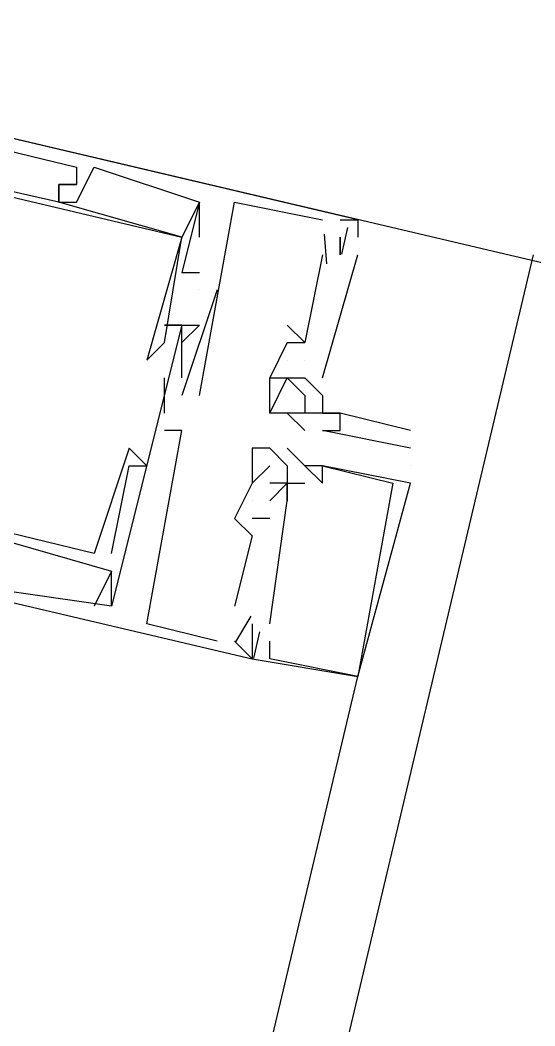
# Model space of a CAD drawing. Header units: feet. Extents: x -84 to 198, y -22 to 181.
# Drawn here: x 68.611 to 69.001, y 17.939 to 18.703 of the extents above; entities that cross this region are included whole.
import ezdxf

# ---------------------------------------------------------------- set-up
doc = ezdxf.new("R2010")
doc.units = ezdxf.units.FT
doc.layers.add('A-LINEA', color=7, linetype='CONTINUOUS')
doc.layers.add('A-MURO-CONCRETO', color=8, linetype='CONTINUOUS')

msp = doc.modelspace()

# ---------------------------------------------------------------- linework, layer by layer
at = {"layer": 'A-LINEA'}
for p, q in [((68.6533, 18.5911), (68.6533, 18.5911)), ((68.6533, 18.5911), (68.6533, 18.5911)), ((68.6533, 18.5911), (68.6533, 18.5911)), ((68.6667, 18.5911), (68.6667, 18.5911)), ((68.6667, 18.5911), (68.6667, 18.5911)), ((68.6667, 18.5911), (68.6667, 18.5911)), ((68.64, 18.5778), (68.64, 18.5778)), ((68.64, 18.5778), (68.64, 18.5778)), ((68.64, 18.5778), (68.64, 18.5778)), ((68.64, 18.5778), (68.64, 18.5778)), ((68.64, 18.5778), (68.64, 18.5778)), ((68.64, 18.5778), (68.64, 18.5778)), ((68.64, 18.5778), (68.64, 18.5778)), ((68.64, 18.5778), (68.64, 18.5778)), ((68.64, 18.5778), (68.64, 18.5778)), ((68.6533, 18.5778), (68.6533, 18.5778)), ((68.6533, 18.5778), (68.6533, 18.5778)), ((68.6533, 18.5778), (68.6533, 18.5778)), ((68.6533, 18.5778), (68.6533, 18.5778)), ((68.6533, 18.5778), (68.6533, 18.5778)), ((68.6533, 18.5778), (68.6533, 18.5778)), ((68.64, 18.5644), (68.64, 18.5644)), ((68.64, 18.5644), (68.64, 18.5644)), ((68.64, 18.5644), (68.64, 18.5644)), ((68.64, 18.5644), (68.64, 18.5644)), ((68.64, 18.5644), (68.64, 18.5644)), ((68.64, 18.5644), (68.64, 18.5644)), ((68.64, 18.5644), (68.64, 18.5644)), ((68.64, 18.5644), (68.64, 18.5644)), ((68.64, 18.5644), (68.64, 18.5644)), ((68.6533, 18.5644), (68.6533, 18.5644)), ((68.6533, 18.5644), (68.6533, 18.5644)), ((68.6533, 18.5644), (68.6533, 18.5644)), ((68.7467, 18.5644), (68.7467, 18.5644)), ((68.7467, 18.5644), (68.7467, 18.5644)), ((68.7467, 18.5378), (68.7467, 18.5644)), ((68.7467, 18.5644), (68.7467, 18.5644)), ((68.7467, 18.5644), (68.7467, 18.5644)), ((68.7467, 18.5644), (68.7467, 18.5644)), ((68.7467, 18.5378), (68.7467, 18.5644)), ((68.7467, 18.5644), (68.7467, 18.5644)), ((68.7467, 18.5644), (68.7467, 18.5644)), ((68.7467, 18.5644), (68.7467, 18.5644)), ((68.7467, 18.5378), (68.7467, 18.5644)), ((68.7467, 18.5644), (68.7467, 18.5644)), ((68.7733, 18.5644), (68.7733, 18.5644)), ((68.7733, 18.5644), (68.7733, 18.5644)), ((68.7733, 18.5644), (68.7733, 18.5644)), ((68.84, 18.5511), (68.84, 18.5511)), ((68.84, 18.5511), (68.84, 18.5511)), ((68.84, 18.5511), (68.84, 18.5511)), ((68.8533, 18.5511), (68.8533, 18.5511)), ((68.8533, 18.5511), (68.8533, 18.5511)), ((68.8533, 18.5511), (68.8533, 18.5511)), ((68.859, 18.5451), (68.8543, 18.5251)), ((68.859, 18.5451), (68.8543, 18.5251)), ((68.859, 18.5451), (68.8543, 18.5251)), ((68.8667, 18.5511), (68.8667, 18.5511)), ((68.8667, 18.5511), (68.8667, 18.5511)), ((68.8667, 18.5511), (68.8667, 18.5511)), ((68.8667, 18.5511), (68.8667, 18.5511)), ((68.8667, 18.5511), (68.8667, 18.5511)), ((68.8667, 18.5511), (68.8667, 18.5511)), ((68.7333, 18.5378), (68.7333, 18.5378)), ((68.7333, 18.5378), (68.7333, 18.5378)), ((68.7333, 18.5378), (68.7333, 18.5378)), ((68.7333, 18.5378), (68.7333, 18.5378)), ((68.7333, 18.5378), (68.7333, 18.5378)), ((68.7333, 18.5378), (68.7333, 18.5378)), ((68.7333, 18.5378), (68.7333, 18.5378)), ((68.7333, 18.5378), (68.7333, 18.5378)), ((68.7333, 18.5378), (68.7333, 18.5378)), ((68.7467, 18.5378), (68.7467, 18.5378)), ((68.7467, 18.5378), (68.7467, 18.5378)), ((68.7467, 18.5378), (68.7467, 18.5378)), ((68.8413, 18.5402), (68.8429, 18.5176)), ((68.8413, 18.5402), (68.8429, 18.5176)), ((68.8413, 18.5402), (68.8429, 18.5176)), ((68.8533, 18.5378), (68.8533, 18.5378)), ((68.8533, 18.5378), (68.8533, 18.5378)), ((68.8533, 18.5378), (68.8533, 18.5378)), ((68.8533, 18.5378), (68.8533, 18.5378)), ((68.8533, 18.5378), (68.8533, 18.5378)), ((68.8533, 18.5378), (68.8533, 18.5378)), ((68.8667, 18.5378), (68.8667, 18.5378)), ((68.8667, 18.5378), (68.8667, 18.5378)), ((68.8667, 18.5378), (68.8667, 18.5378)), ((68.8667, 18.5378), (68.8667, 18.5378)), ((68.8667, 18.5378), (68.8667, 18.5378)), ((68.8667, 18.5378), (68.8667, 18.5378)), ((68.8667, 18.5378), (68.8667, 18.5378)), ((68.8667, 18.5378), (68.8667, 18.5378)), ((68.8667, 18.5378), (68.8667, 18.5378)), ((66.9467, 9.8444), (69, 18.5244)), ((68.84, 18.5244), (68.8267, 18.4578)), ((68.84, 18.5244), (68.8267, 18.4578)), ((68.84, 18.5244), (68.8267, 18.4578)), ((68.84, 18.4311), (68.8667, 18.5244)), ((68.84, 18.5244), (68.84, 18.5244)), ((68.84, 18.4311), (68.8667, 18.5244)), ((68.84, 18.5244), (68.84, 18.5244)), ((68.84, 18.4311), (68.8667, 18.5244)), ((68.84, 18.5244), (68.84, 18.5244)), ((68.8533, 18.5244), (68.8533, 18.5244)), ((68.8533, 18.5244), (68.8533, 18.5244)), ((68.8533, 18.5244), (68.8533, 18.5244)), ((68.8667, 18.5244), (68.8667, 18.5244)), ((68.8667, 18.5244), (68.8667, 18.5244)), ((68.8667, 18.5244), (68.8667, 18.5244)), ((68.7333, 18.5111), (68.7333, 18.5111)), ((68.7333, 18.5111), (68.7333, 18.5111)), ((68.7333, 18.5111), (68.7333, 18.5111)), ((68.7467, 18.5111), (68.7467, 18.5111)), ((68.7467, 18.5111), (68.7467, 18.5111)), ((68.7467, 18.5111), (68.7467, 18.5111)), ((68.76, 18.4978), (68.7333, 18.4178)), ((68.76, 18.4978), (68.7333, 18.4178)), ((68.76, 18.4978), (68.7333, 18.4178)), ((68.7467, 18.4978), (68.7467, 18.4978)), ((68.7467, 18.4978), (68.7467, 18.4978)), ((68.7467, 18.4978), (68.7467, 18.4978)), ((68.76, 18.4978), (68.76, 18.4978)), ((68.76, 18.4978), (68.76, 18.4978)), ((68.76, 18.4978), (68.76, 18.4978)), ((68.72, 18.4711), (68.72, 18.4711)), ((68.72, 18.4711), (68.72, 18.4711)), ((68.72, 18.4711), (68.72, 18.4711)), ((68.7333, 18.4711), (68.7333, 18.4711)), ((68.7333, 18.4711), (68.7333, 18.4711)), ((68.7333, 18.4711), (68.7333, 18.4711)), ((68.7333, 18.4711), (68.7333, 18.4711)), ((68.7333, 18.4711), (68.7333, 18.4711)), ((68.7333, 18.4711), (68.7333, 18.4711)), ((68.7333, 18.4711), (68.7333, 18.4711)), ((68.7333, 18.4711), (68.7333, 18.4711)), ((68.7333, 18.4711), (68.7333, 18.4711)), ((68.7333, 18.4711), (68.7333, 18.4711)), ((68.7333, 18.4711), (68.7333, 18.4711)), ((68.7333, 18.4711), (68.7333, 18.4711)), ((68.7467, 18.4711), (68.7467, 18.4711)), ((68.7467, 18.4711), (68.7467, 18.4711)), ((68.7467, 18.4711), (68.7467, 18.4711)), ((68.7467, 18.4711), (68.7467, 18.4711)), ((68.7467, 18.4711), (68.7467, 18.4711)), ((68.7467, 18.4711), (68.7467, 18.4711)), ((68.7467, 18.4711), (68.7467, 18.4711)), ((68.7467, 18.4711), (68.7467, 18.4711)), ((68.7467, 18.4711), (68.7467, 18.4711)), ((68.8267, 18.4578), (68.8133, 18.4711)), ((68.8133, 18.4711), (68.8133, 18.4711)), ((68.8267, 18.4578), (68.8133, 18.4711)), ((68.8133, 18.4711), (68.8133, 18.4711)), ((68.8267, 18.4578), (68.8133, 18.4711)), ((68.8133, 18.4711), (68.8133, 18.4711)), ((68.8267, 18.4711), (68.8267, 18.4711)), ((68.8267, 18.4711), (68.8267, 18.4711)), ((68.8267, 18.4711), (68.8267, 18.4711)), ((68.72, 18.4578), (68.72, 18.4578)), ((68.72, 18.4578), (68.72, 18.4578)), ((68.72, 18.4578), (68.72, 18.4578)), ((68.7333, 18.4578), (68.7333, 18.4578)), ((68.7333, 18.4578), (68.7333, 18.4578)), ((68.7333, 18.4578), (68.7333, 18.4578)), ((68.8133, 18.4578), (68.8267, 18.4578)), ((68.8133, 18.4578), (68.8133, 18.4578)), ((68.8133, 18.4578), (68.8133, 18.4578)), ((68.8133, 18.4578), (68.8267, 18.4578)), ((68.8133, 18.4578), (68.8133, 18.4578)), ((68.8133, 18.4578), (68.8133, 18.4578)), ((68.8133, 18.4578), (68.8267, 18.4578)), ((68.8133, 18.4578), (68.8133, 18.4578)), ((68.8133, 18.4578), (68.8133, 18.4578)), ((68.8267, 18.4578), (68.8267, 18.4578)), ((68.8267, 18.4578), (68.8267, 18.4578)), ((68.8267, 18.4578), (68.8267, 18.4578)), ((68.8267, 18.4578), (68.8267, 18.4578)), ((68.8267, 18.4578), (68.8267, 18.4578)), ((68.8267, 18.4578), (68.8267, 18.4578)), ((68.7067, 18.4444), (68.7067, 18.4444)), ((68.7067, 18.4444), (68.7067, 18.4444)), ((68.7067, 18.4444), (68.7067, 18.4444)), ((68.7333, 18.4444), (68.7333, 18.4444)), ((68.7333, 18.4444), (68.7333, 18.4444)), ((68.7333, 18.4444), (68.7333, 18.4444)), ((68.8133, 18.4444), (68.8133, 18.4444)), ((68.8133, 18.4444), (68.8133, 18.4444)), ((68.8133, 18.4444), (68.8133, 18.4444)), ((68.8133, 18.4444), (68.8133, 18.4444)), ((68.8133, 18.4444), (68.8133, 18.4444)), ((68.8133, 18.4444), (68.8133, 18.4444)), ((68.8267, 18.4444), (68.8267, 18.4444)), ((68.8267, 18.4444), (68.8267, 18.4444)), ((68.8267, 18.4444), (68.8267, 18.4444)), ((68.8267, 18.4444), (68.8267, 18.4444)), ((68.8267, 18.4444), (68.8267, 18.4444)), ((68.8267, 18.4444), (68.8267, 18.4444)), ((68.72, 18.4044), (68.72, 18.4311)), ((68.72, 18.4311), (68.72, 18.4311)), ((68.72, 18.4044), (68.72, 18.4311)), ((68.72, 18.4311), (68.72, 18.4311)), ((68.72, 18.4044), (68.72, 18.4311)), ((68.72, 18.4311), (68.72, 18.4311)), ((68.7333, 18.4311), (68.7333, 18.4311)), ((68.7333, 18.4311), (68.7333, 18.4311)), ((68.7333, 18.4311), (68.7333, 18.4311)), ((68.8, 18.4044), (68.8133, 18.4311)), ((68.8, 18.4311), (68.8, 18.4311)), ((68.8, 18.4311), (68.8, 18.4311)), ((68.8, 18.4311), (68.8, 18.4311)), ((68.8, 18.4311), (68.8, 18.4311)), ((68.8133, 18.4311), (68.8133, 18.4311)), ((68.8133, 18.4311), (68.8133, 18.4311)), ((68.8133, 18.4311), (68.8133, 18.4311)), ((68.8133, 18.4311), (68.8133, 18.4311)), ((68.8133, 18.4311), (68.8133, 18.4311)), ((68.8133, 18.4311), (68.8133, 18.4311)), ((68.8267, 18.4311), (68.8267, 18.4311)), ((68.8267, 18.4311), (68.84, 18.4178)), ((68.8267, 18.4311), (68.8267, 18.4311)), ((68.8267, 18.4311), (68.84, 18.4178)), ((68.8267, 18.4311), (68.8267, 18.4311)), ((68.8267, 18.4311), (68.84, 18.4178)), ((68.8267, 18.4311), (68.8267, 18.4311)), ((68.84, 18.4311), (68.84, 18.4311)), ((68.84, 18.4311), (68.84, 18.4311)), ((68.84, 18.4311), (68.84, 18.4311)), ((68.7333, 18.4178), (68.7333, 18.4178)), ((68.7333, 18.4178), (68.7333, 18.4178)), ((68.7333, 18.4178), (68.7333, 18.4178)), ((68.7467, 18.4178), (68.7467, 18.4178)), ((68.7467, 18.4178), (68.7467, 18.4178)), ((68.7467, 18.4178), (68.7467, 18.4178)), ((68.8267, 18.4178), (68.8267, 18.4178)), ((68.84, 18.4178), (68.84, 18.4178)), ((68.84, 18.4178), (68.84, 18.4178)), ((68.84, 18.4178), (68.84, 18.4178)), ((68.84, 18.4178), (68.84, 18.4178)), ((68.72, 18.4044), (68.72, 18.4044)), ((68.72, 18.4044), (68.72, 18.4044)), ((68.72, 18.4044), (68.72, 18.4044)), ((68.8, 18.4044), (68.8, 18.4044)), ((68.8, 18.4044), (68.8, 18.4044)), ((68.8133, 18.4044), (68.8133, 18.4044)), ((68.8133, 18.4044), (68.8133, 18.4044)), ((68.8267, 18.4044), (68.8267, 18.4044)), ((68.8267, 18.4044), (68.8267, 18.4044)), ((68.84, 18.4044), (68.84, 18.4044)), ((68.84, 18.4044), (68.84, 18.4044)), ((68.84, 18.4044), (68.84, 18.4044)), ((68.8533, 18.4044), (68.8533, 18.4044)), ((68.8533, 18.4044), (68.8533, 18.4044)), ((68.8533, 18.4044), (68.8533, 18.4044)), ((68.72, 18.3911), (68.72, 18.3911)), ((68.72, 18.3911), (68.72, 18.3911)), ((68.72, 18.3911), (68.72, 18.3911)), ((68.7333, 18.3911), (68.7333, 18.3911)), ((68.7333, 18.3911), (68.7333, 18.3911)), ((68.7333, 18.3911), (68.7333, 18.3911)), ((68.8267, 18.3911), (68.8267, 18.3911)), ((68.84, 18.3911), (68.84, 18.3911)), ((68.8533, 18.3911), (68.8533, 18.3911)), ((68.9067, 18.3911), (68.9067, 18.3911)), ((68.6933, 18.3778), (68.6933, 18.3778)), ((68.6933, 18.3778), (68.6933, 18.3778)), ((68.6933, 18.3778), (68.6933, 18.3778)), ((68.7867, 18.3778), (68.7867, 18.3778)), ((68.7867, 18.3778), (68.7867, 18.3778)), ((68.7867, 18.3778), (68.7867, 18.3778)), ((68.8, 18.3778), (68.8, 18.3778)), ((68.8, 18.3778), (68.8, 18.3778)), ((68.8, 18.3778), (68.8, 18.3778)), ((68.8, 18.3778), (68.8, 18.3778)), ((68.8, 18.3778), (68.8, 18.3778)), ((68.8, 18.3778), (68.8, 18.3778)), ((68.8133, 18.3778), (68.8133, 18.3778)), ((68.8133, 18.3778), (68.8133, 18.3778)), ((68.8133, 18.3778), (68.8133, 18.3778)), ((68.9067, 18.3778), (68.9067, 18.3778)), ((68.6933, 18.3644), (68.6933, 18.3644)), ((68.6933, 18.3644), (68.6933, 18.3644)), ((68.6933, 18.3644), (68.6933, 18.3644)), ((68.7067, 18.3644), (68.7067, 18.3644)), ((68.7067, 18.3644), (68.7067, 18.3644)), ((68.7067, 18.3644), (68.7067, 18.3644)), ((68.7867, 18.3511), (68.8, 18.3644)), ((68.7867, 18.3511), (68.8, 18.3644)), ((68.7867, 18.3511), (68.8, 18.3644)), ((68.8, 18.3644), (68.8, 18.3644)), ((68.8, 18.3644), (68.8, 18.3644)), ((68.8, 18.3644), (68.8, 18.3644)), ((68.8133, 18.3644), (68.8133, 18.3644)), ((68.8133, 18.3644), (68.8133, 18.3644)), ((68.8133, 18.3644), (68.8133, 18.3644)), ((68.8267, 18.3644), (68.8267, 18.3644)), ((68.8267, 18.3644), (68.8267, 18.3644)), ((68.8267, 18.3644), (68.8267, 18.3644)), ((68.8267, 18.3644), (68.8267, 18.3644)), ((68.8267, 18.3644), (68.8267, 18.3644)), ((68.8267, 18.3644), (68.8267, 18.3644)), ((68.84, 18.3644), (68.84, 18.3644)), ((68.84, 18.3644), (68.84, 18.3644)), ((68.84, 18.3644), (68.84, 18.3644)), ((68.84, 18.3644), (68.84, 18.3644)), ((68.84, 18.3644), (68.84, 18.3644)), ((68.84, 18.3644), (68.84, 18.3644)), ((68.9067, 18.3644), (68.9067, 18.3644)), ((68.7867, 18.3511), (68.7733, 18.3244)), ((68.7867, 18.3511), (68.7733, 18.3244)), ((68.7867, 18.3511), (68.7733, 18.3244)), ((68.7867, 18.3511), (68.7867, 18.3511)), ((68.7867, 18.3511), (68.7867, 18.3511)), ((68.7867, 18.3511), (68.7867, 18.3511)), ((68.7867, 18.3511), (68.7867, 18.3511)), ((68.7867, 18.3511), (68.7867, 18.3511)), ((68.7867, 18.3511), (68.7867, 18.3511)), ((68.7867, 18.3511), (68.7867, 18.3511)), ((68.7867, 18.3511), (68.7867, 18.3511)), ((68.7867, 18.3511), (68.7867, 18.3511)), ((68.8133, 18.3511), (68.8, 18.3511)), ((68.8, 18.3511), (68.8, 18.3511)), ((68.8, 18.3511), (68.8, 18.3511)), ((68.8, 18.3511), (68.8, 18.3511)), ((68.8133, 18.3511), (68.8, 18.3511)), ((68.8, 18.3511), (68.8, 18.3511)), ((68.8, 18.3511), (68.8, 18.3511)), ((68.8, 18.3511), (68.8, 18.3511)), ((68.8133, 18.3511), (68.8, 18.3511)), ((68.8, 18.3511), (68.8, 18.3511)), ((68.8, 18.3511), (68.8, 18.3511)), ((68.8, 18.3511), (68.8, 18.3511)), ((68.8133, 18.3511), (68.8133, 18.3511)), ((68.8133, 18.3511), (68.8133, 18.3511)), ((68.8133, 18.3511), (68.8133, 18.3511)), ((68.8133, 18.3511), (68.8133, 18.3511)), ((68.8133, 18.3511), (68.8133, 18.3511)), ((68.8133, 18.3511), (68.8133, 18.3511)), ((68.8133, 18.3511), (68.8133, 18.3511)), ((68.8133, 18.3511), (68.8133, 18.3511)), ((68.8133, 18.3511), (68.8133, 18.3511)), ((68.8133, 18.3511), (68.8133, 18.3511)), ((68.8133, 18.3511), (68.8133, 18.3511)), ((68.8133, 18.3511), (68.8133, 18.3511)), ((68.8267, 18.3511), (68.8267, 18.3511)), ((68.8267, 18.3511), (68.8267, 18.3511)), ((68.8267, 18.3511), (68.8267, 18.3511)), ((68.8267, 18.3511), (68.8267, 18.3511)), ((68.8267, 18.3511), (68.8267, 18.3511)), ((68.8267, 18.3511), (68.8267, 18.3511)), ((68.84, 18.3511), (68.84, 18.3511)), ((68.84, 18.3511), (68.84, 18.3511)), ((68.84, 18.3511), (68.84, 18.3511)), ((68.8933, 18.3511), (68.8933, 18.3511)), ((68.8933, 18.3511), (68.8933, 18.3511)), ((68.8933, 18.3511), (68.8933, 18.3511)), ((68.9067, 18.3511), (68.9067, 18.3511)), ((68.9067, 18.3511), (68.9067, 18.3511)), ((68.9067, 18.3511), (68.9067, 18.3511)), ((68.7867, 18.3378), (68.7867, 18.3378)), ((68.7867, 18.3378), (68.7867, 18.3378)), ((68.7867, 18.3378), (68.7867, 18.3378)), ((68.7867, 18.3378), (68.7867, 18.3378)), ((68.7867, 18.3378), (68.7867, 18.3378)), ((68.7867, 18.3378), (68.7867, 18.3378)), ((68.8, 18.3378), (68.8, 18.3378)), ((68.8, 18.3378), (68.8, 18.3378)), ((68.8, 18.3378), (68.8, 18.3378)), ((68.8, 18.3378), (68.8, 18.3378)), ((68.8, 18.3378), (68.8, 18.3378)), ((68.8, 18.3378), (68.8, 18.3378)), ((68.8133, 18.3378), (68.8133, 18.3378)), ((68.8133, 18.3378), (68.8133, 18.3378)), ((68.8133, 18.3378), (68.8133, 18.3378)), ((68.8133, 18.3378), (68.8133, 18.3378)), ((68.8133, 18.3378), (68.8133, 18.3378)), ((68.8133, 18.3378), (68.8133, 18.3378)), ((68.8133, 18.3378), (68.8133, 18.3378)), ((68.8133, 18.3378), (68.8133, 18.3378)), ((68.8133, 18.3378), (68.8133, 18.3378)), ((68.8133, 18.3378), (68.8133, 18.3378)), ((68.8133, 18.3378), (68.8133, 18.3378)), ((68.8133, 18.3378), (68.8133, 18.3378)), ((68.7733, 18.3244), (68.7733, 18.3244)), ((68.7733, 18.3244), (68.7733, 18.3244)), ((68.7733, 18.3244), (68.7733, 18.3244)), ((68.7733, 18.3244), (68.7733, 18.3244)), ((68.7733, 18.3244), (68.7733, 18.3244)), ((68.7733, 18.3244), (68.7733, 18.3244)), ((68.8, 18.3244), (68.7867, 18.3244)), ((68.7867, 18.3244), (68.7867, 18.3244)), ((68.7867, 18.3244), (68.7867, 18.3244)), ((68.8, 18.3244), (68.7867, 18.3244)), ((68.7867, 18.3244), (68.7867, 18.3244)), ((68.7867, 18.3244), (68.7867, 18.3244)), ((68.8, 18.3244), (68.7867, 18.3244)), ((68.7867, 18.3244), (68.7867, 18.3244)), ((68.7867, 18.3244), (68.7867, 18.3244)), ((68.8, 18.3244), (68.8, 18.3244)), ((68.8, 18.3244), (68.8, 18.3244)), ((68.8, 18.3244), (68.8, 18.3244)), ((68.7867, 18.3111), (68.7867, 18.3111)), ((68.7867, 18.3111), (68.7867, 18.3111)), ((68.7867, 18.3111), (68.7867, 18.3111)), ((68.6667, 18.2978), (68.6667, 18.2978)), ((68.6667, 18.2978), (68.6667, 18.2978)), ((68.6667, 18.2978), (68.6667, 18.2978)), ((68.68, 18.2978), (68.68, 18.2978)), ((68.68, 18.2978), (68.68, 18.2978)), ((68.68, 18.2978), (68.68, 18.2978)), ((68.68, 18.2844), (68.68, 18.2844)), ((68.68, 18.2844), (68.68, 18.2844)), ((68.68, 18.2844), (68.68, 18.2844)), ((68.68, 18.2844), (68.68, 18.2844)), ((68.68, 18.2844), (68.68, 18.2844)), ((68.68, 18.2844), (68.68, 18.2844)), ((68.6667, 18.2578), (68.6667, 18.2578)), ((68.6667, 18.2578), (68.6667, 18.2578)), ((68.6667, 18.2578), (68.6667, 18.2578)), ((68.68, 18.2578), (68.68, 18.2578)), ((68.68, 18.2578), (68.68, 18.2578)), ((68.68, 18.2578), (68.68, 18.2578)), ((68.68, 18.2578), (68.68, 18.2578)), ((68.68, 18.2578), (68.68, 18.2578)), ((68.68, 18.2578), (68.68, 18.2578)), ((68.7733, 18.2578), (68.7733, 18.2578)), ((68.7733, 18.2578), (68.7733, 18.2578)), ((68.7733, 18.2578), (68.7733, 18.2578)), ((68.7855, 18.2502), (68.7739, 18.2306)), ((68.7855, 18.2502), (68.7739, 18.2306)), ((68.7855, 18.2502), (68.7739, 18.2306)), ((68.7067, 18.2444), (68.7067, 18.2444)), ((68.7067, 18.2444), (68.7067, 18.2444)), ((68.7067, 18.2444), (68.7067, 18.2444)), ((68.7867, 18.2444), (68.7867, 18.2444)), ((68.7867, 18.2444), (68.7867, 18.2444)), ((68.7867, 18.2444), (68.7867, 18.2444)), ((68.8, 18.2444), (68.8, 18.2444)), ((68.8, 18.2444), (68.8, 18.2444)), ((68.8, 18.2444), (68.8, 18.2444)), ((68.7923, 18.2384), (68.7876, 18.2184)), ((68.7923, 18.2384), (68.7876, 18.2184)), ((68.7923, 18.2384), (68.7876, 18.2184)), ((68.76, 18.2311), (68.76, 18.2311)), ((68.76, 18.2311), (68.76, 18.2311)), ((68.76, 18.2311), (68.76, 18.2311)), ((68.7733, 18.2311), (68.7733, 18.2311)), ((68.7733, 18.2311), (68.7733, 18.2311)), ((68.7733, 18.2311), (68.7733, 18.2311)), ((68.7867, 18.2311), (68.7867, 18.2311)), ((68.7867, 18.2311), (68.7867, 18.2311)), ((68.7867, 18.2311), (68.7867, 18.2311)), ((68.7867, 18.2311), (68.7867, 18.2311)), ((68.7867, 18.2311), (68.7867, 18.2311)), ((68.7867, 18.2311), (68.7867, 18.2311)), ((68.7867, 18.2311), (68.7867, 18.2311)), ((68.7867, 18.2311), (68.7867, 18.2311)), ((68.7867, 18.2311), (68.7867, 18.2311)), ((68.8, 18.2311), (68.8, 18.2311)), ((68.8, 18.2311), (68.8, 18.2311)), ((68.8, 18.2311), (68.8, 18.2311)), ((68.7867, 18.2178), (68.7867, 18.2178)), ((68.7867, 18.2178), (68.7867, 18.2178)), ((68.7867, 18.2178), (68.7867, 18.2178)), ((68.7867, 18.2178), (68.7867, 18.2178)), ((68.7867, 18.2178), (68.7867, 18.2178)), ((68.7867, 18.2178), (68.7867, 18.2178)), ((68.7867, 18.2178), (68.7867, 18.2178)), ((68.7867, 18.2178), (68.7867, 18.2178)), ((68.7867, 18.2178), (68.7867, 18.2178)), ((68.8, 18.2178), (68.8, 18.2178)), ((68.8, 18.2178), (68.8, 18.2178)), ((68.8, 18.2178), (68.8, 18.2178)), ((67.12, 10.8178), (68.8667, 18.2044)), ((68.8667, 18.2044), (68.8667, 18.2044)), ((68.8667, 18.2044), (68.8667, 18.2044)), ((68.8667, 18.2044), (68.8667, 18.2044)), ((68.8667, 18.2044), (68.8667, 18.2044)), ((68.8667, 18.2044), (68.8667, 18.2044)), ((68.8667, 18.2044), (68.8667, 18.2044))]:
    msp.add_line(p, q, dxfattribs=at)
for points in [[(72.8667, 19.3111), (72.4933, 17.6978), (68.1867, 18.7111), (68.5733, 20.3378), (72.8667, 19.3111)], [(68.8667, 18.5511), (68.1867, 18.7111), (68.1467, 18.5644)], [(68.8667, 18.5511), (68.1867, 18.7111), (68.1467, 18.5644)], [(68.8667, 18.5511), (68.1867, 18.7111), (68.1467, 18.5644)], [(68.7467, 18.5644), (68.7333, 18.5378), (68.64, 18.5644), (68.64, 18.5778), (68.6533, 18.5778), (68.64, 18.5778), (68.64, 18.5644), (68.2267, 18.6578), (68.24, 18.6711), (68.2133, 18.6844), (68.2133, 18.6978), (68.2, 18.6844), (68.2267, 18.6711), (68.2133, 18.5778)], [(68.7467, 18.5644), (68.7333, 18.5378), (68.64, 18.5644), (68.64, 18.5778), (68.6533, 18.5778), (68.64, 18.5778), (68.64, 18.5644), (68.2267, 18.6578), (68.24, 18.6711), (68.2133, 18.6844), (68.2133, 18.6978), (68.2, 18.6844), (68.2267, 18.6711), (68.2133, 18.5778)], [(68.7467, 18.5644), (68.7333, 18.5378), (68.64, 18.5644), (68.64, 18.5778), (68.6533, 18.5778), (68.64, 18.5778), (68.64, 18.5644), (68.2267, 18.6578), (68.24, 18.6711), (68.2133, 18.6844), (68.2133, 18.6978), (68.2, 18.6844), (68.2267, 18.6711), (68.2133, 18.5778)], [(68.2133, 18.6978), (68.6533, 18.5911), (68.6533, 18.5778), (68.64, 18.5778), (68.64, 18.5644), (68.6533, 18.5644), (68.6667, 18.5911), (68.7467, 18.5644), (68.7333, 18.5111), (68.7467, 18.5111)], [(68.2133, 18.6978), (68.6533, 18.5911), (68.6533, 18.5778), (68.64, 18.5778), (68.64, 18.5644), (68.6533, 18.5644), (68.6667, 18.5911), (68.7467, 18.5644), (68.7333, 18.5111), (68.7467, 18.5111)], [(68.2133, 18.6978), (68.6533, 18.5911), (68.6533, 18.5778), (68.64, 18.5778), (68.64, 18.5644), (68.6533, 18.5644), (68.6667, 18.5911), (68.7467, 18.5644), (68.7333, 18.5111), (68.7467, 18.5111)], [(68.2133, 18.5644), (68.2267, 18.6578), (68.7333, 18.5378), (68.7067, 18.4444), (68.7067, 18.4444), (68.72, 18.4578), (68.7333, 18.5378)], [(68.2133, 18.5644), (68.2267, 18.6578), (68.7333, 18.5378), (68.7067, 18.4444), (68.7067, 18.4444), (68.72, 18.4578), (68.7333, 18.5378)], [(68.2133, 18.5644), (68.2267, 18.6578), (68.7333, 18.5378), (68.7067, 18.4444), (68.7067, 18.4444), (68.72, 18.4578), (68.7333, 18.5378)], [(68.7467, 18.4178), (68.7733, 18.5644), (68.84, 18.5511)], [(68.7467, 18.4178), (68.7733, 18.5644), (68.84, 18.5511)], [(68.7467, 18.4178), (68.7733, 18.5644), (68.84, 18.5511)], [(68.8533, 18.5511), (68.8667, 18.5511), (68.8667, 18.5378)], [(68.8533, 18.5511), (68.8667, 18.5511), (68.8667, 18.5378)], [(68.8533, 18.5511), (68.8667, 18.5511), (68.8667, 18.5378)], [(68.8533, 18.5378), (68.8533, 18.5244), (68.8533, 18.5378)], [(68.8533, 18.5378), (68.8533, 18.5244), (68.8533, 18.5378)], [(68.8533, 18.5378), (68.8533, 18.5244), (68.8533, 18.5378)], [(68.1467, 18.5244), (68.1067, 18.3778), (68.7867, 18.2178)], [(68.1467, 18.5244), (68.1067, 18.3778), (68.7867, 18.2178)], [(68.1467, 18.5244), (68.1067, 18.3778), (68.7867, 18.2178)], [(68.68, 18.2978), (68.6933, 18.3644), (68.7067, 18.3644), (68.6933, 18.3778), (68.6933, 18.3778), (68.6667, 18.2978), (68.1733, 18.4178), (68.2, 18.4978)], [(68.68, 18.2978), (68.6933, 18.3644), (68.7067, 18.3644), (68.6933, 18.3778), (68.6933, 18.3778), (68.6667, 18.2978), (68.1733, 18.4178), (68.2, 18.4978)], [(68.68, 18.2978), (68.6933, 18.3644), (68.7067, 18.3644), (68.6933, 18.3778), (68.6933, 18.3778), (68.6667, 18.2978), (68.1733, 18.4178), (68.2, 18.4978)], [(68.7333, 18.4711), (68.72, 18.4711), (68.7333, 18.4711), (68.68, 18.2578), (68.5867, 18.2711)], [(68.7333, 18.4711), (68.72, 18.4711), (68.7333, 18.4711), (68.68, 18.2578), (68.5867, 18.2711)], [(68.7333, 18.4711), (68.72, 18.4711), (68.7333, 18.4711), (68.68, 18.2578), (68.5867, 18.2711)], [(68.7333, 18.4311), (68.7333, 18.4444), (68.7333, 18.4711), (68.7467, 18.4711), (68.7333, 18.4578)], [(68.7333, 18.4311), (68.7333, 18.4444), (68.7333, 18.4711), (68.7467, 18.4711), (68.7333, 18.4578)], [(68.7333, 18.4311), (68.7333, 18.4444), (68.7333, 18.4711), (68.7467, 18.4711), (68.7333, 18.4578)], [(68.8133, 18.4578), (68.8, 18.4311), (68.8133, 18.4311)], [(68.8133, 18.4578), (68.8, 18.4311), (68.8133, 18.4311)], [(68.8133, 18.4578), (68.8, 18.4311), (68.8133, 18.4311)], [(68.8133, 18.4311), (68.8267, 18.4178), (68.8267, 18.4044), (68.8, 18.4044)], [(68.8267, 18.3911), (68.8133, 18.4044), (68.8, 18.4044), (68.8, 18.4311), (68.8133, 18.4311), (68.8133, 18.4311), (68.8133, 18.4311), (68.8133, 18.4311), (68.8267, 18.4311), (68.8267, 18.4311), (68.84, 18.4178), (68.84, 18.4044), (68.84, 18.4044), (68.8533, 18.4044)], [(68.1333, 18.3911), (68.1467, 18.3911), (68.1733, 18.3911), (68.1733, 18.4044), (68.5733, 18.3111), (68.5733, 18.2978), (68.5867, 18.2844), (68.5867, 18.2978), (68.5733, 18.2978), (68.5867, 18.3111), (68.68, 18.2844)], [(68.1333, 18.3911), (68.1467, 18.3911), (68.1733, 18.3911), (68.1733, 18.4044), (68.5733, 18.3111), (68.5733, 18.2978), (68.5867, 18.2844), (68.5867, 18.2978), (68.5733, 18.2978), (68.5867, 18.3111), (68.68, 18.2844)], [(68.1333, 18.3911), (68.1467, 18.3911), (68.1733, 18.3911), (68.1733, 18.4044), (68.5733, 18.3111), (68.5733, 18.2978), (68.5867, 18.2844), (68.5867, 18.2978), (68.5733, 18.2978), (68.5867, 18.3111), (68.68, 18.2844)], [(68.9067, 18.3778), (68.9067, 18.3778), (68.84, 18.3911), (68.8533, 18.3911), (68.8533, 18.4044), (68.84, 18.4044), (68.84, 18.4044), (68.8267, 18.4044), (68.8267, 18.4044)], [(68.9067, 18.3911), (68.8533, 18.4044), (68.8533, 18.4044), (68.8533, 18.4044), (68.8533, 18.4044)], [(68.76, 18.2311), (68.7067, 18.2444), (68.7333, 18.3911), (68.72, 18.3911)], [(68.76, 18.2311), (68.7067, 18.2444), (68.7333, 18.3911), (68.72, 18.3911)], [(68.76, 18.2311), (68.7067, 18.2444), (68.7333, 18.3911), (68.72, 18.3911)], [(68.7867, 18.2311), (68.7867, 18.2178), (68.8667, 18.2044), (68.8667, 18.2044), (68.9067, 18.3511), (68.84, 18.3644), (68.8267, 18.3644), (68.8133, 18.3778)], [(68.8, 18.3778), (68.7867, 18.3778), (68.7867, 18.3511), (68.7867, 18.3511), (68.7867, 18.3511), (68.7867, 18.3511), (68.7867, 18.3511)], [(68.7867, 18.2311), (68.7867, 18.2178), (68.8667, 18.2044), (68.8667, 18.2044), (68.9067, 18.3511), (68.84, 18.3644), (68.8267, 18.3644), (68.8133, 18.3778)], [(68.8, 18.3778), (68.7867, 18.3778), (68.7867, 18.3511), (68.7867, 18.3511), (68.7867, 18.3511), (68.7867, 18.3511), (68.7867, 18.3511)], [(68.7867, 18.2311), (68.7867, 18.2178), (68.8667, 18.2044), (68.8667, 18.2044), (68.9067, 18.3511), (68.84, 18.3644), (68.8267, 18.3644), (68.8133, 18.3778)], [(68.8, 18.3778), (68.7867, 18.3778), (68.7867, 18.3511), (68.7867, 18.3511), (68.7867, 18.3511), (68.7867, 18.3511), (68.7867, 18.3511)], [(68.8, 18.3778), (68.8133, 18.3644), (68.8133, 18.3511)], [(68.8, 18.3778), (68.8133, 18.3644), (68.8133, 18.3511)], [(68.8, 18.3778), (68.8133, 18.3644), (68.8133, 18.3511)], [(68.8267, 18.3644), (68.84, 18.3511), (68.84, 18.3511), (68.84, 18.3644), (68.84, 18.3644), (68.8933, 18.3511), (68.8933, 18.3511), (68.8667, 18.2044), (68.8667, 18.2044), (68.8, 18.2178), (68.8, 18.2311)], [(68.8267, 18.3644), (68.84, 18.3511), (68.84, 18.3511), (68.84, 18.3644), (68.84, 18.3644), (68.8933, 18.3511), (68.8933, 18.3511), (68.8667, 18.2044), (68.8667, 18.2044), (68.8, 18.2178), (68.8, 18.2311)], [(68.8267, 18.3644), (68.84, 18.3511), (68.84, 18.3511), (68.84, 18.3644), (68.84, 18.3644), (68.8933, 18.3511), (68.8933, 18.3511), (68.8667, 18.2044), (68.8667, 18.2044), (68.8, 18.2178), (68.8, 18.2311)], [(68.8, 18.2444), (68.8133, 18.3378), (68.8133, 18.3511), (68.8, 18.3378)], [(68.8, 18.2444), (68.8133, 18.3378), (68.8133, 18.3511), (68.8, 18.3378)], [(68.8, 18.2444), (68.8133, 18.3378), (68.8133, 18.3511), (68.8, 18.3378)], [(68.8133, 18.3511), (68.8133, 18.3511), (68.8133, 18.3511)], [(68.8133, 18.3378), (68.8133, 18.3511), (68.8133, 18.3378)], [(68.8133, 18.3511), (68.8133, 18.3511), (68.8267, 18.3511)], [(68.8133, 18.3511), (68.8133, 18.3511), (68.8133, 18.3511)], [(68.8133, 18.3378), (68.8133, 18.3511), (68.8133, 18.3378)], [(68.8133, 18.3511), (68.8133, 18.3511), (68.8267, 18.3511)], [(68.8133, 18.3511), (68.8133, 18.3511), (68.8133, 18.3511)], [(68.8133, 18.3378), (68.8133, 18.3511), (68.8133, 18.3378)], [(68.8133, 18.3511), (68.8133, 18.3511), (68.8267, 18.3511)], [(68.7733, 18.3244), (68.7867, 18.3111), (68.7733, 18.2578)], [(68.7733, 18.3244), (68.7867, 18.3111), (68.7733, 18.2578)], [(68.7733, 18.3244), (68.7867, 18.3111), (68.7733, 18.2578)], [(68.68, 18.2578), (68.68, 18.2844), (68.6667, 18.2578)], [(68.68, 18.2578), (68.68, 18.2844), (68.6667, 18.2578)], [(68.68, 18.2578), (68.68, 18.2844), (68.6667, 18.2578)], [(68.7867, 18.2444), (68.7867, 18.2444), (68.7867, 18.2311)], [(68.7867, 18.2444), (68.7867, 18.2444), (68.7867, 18.2311)], [(68.7867, 18.2444), (68.7867, 18.2444), (68.7867, 18.2311)], [(68.7867, 18.2311), (68.7867, 18.2178), (68.7733, 18.2311)], [(68.7867, 18.2311), (68.7867, 18.2178), (68.7733, 18.2311)], [(68.7867, 18.2311), (68.7867, 18.2178), (68.7733, 18.2311)]]:
    msp.add_lwpolyline(points, dxfattribs=at)
at = {"layer": 'A-MURO-CONCRETO'}
msp.add_lwpolyline([(68.1867, 18.7111), (72.7333, 18.7111), (72.4933, 17.6978), (68.1867, 18.7111), (68.1867, 18.7111)], dxfattribs=at)

doc.saveas('drawing.dxf')
